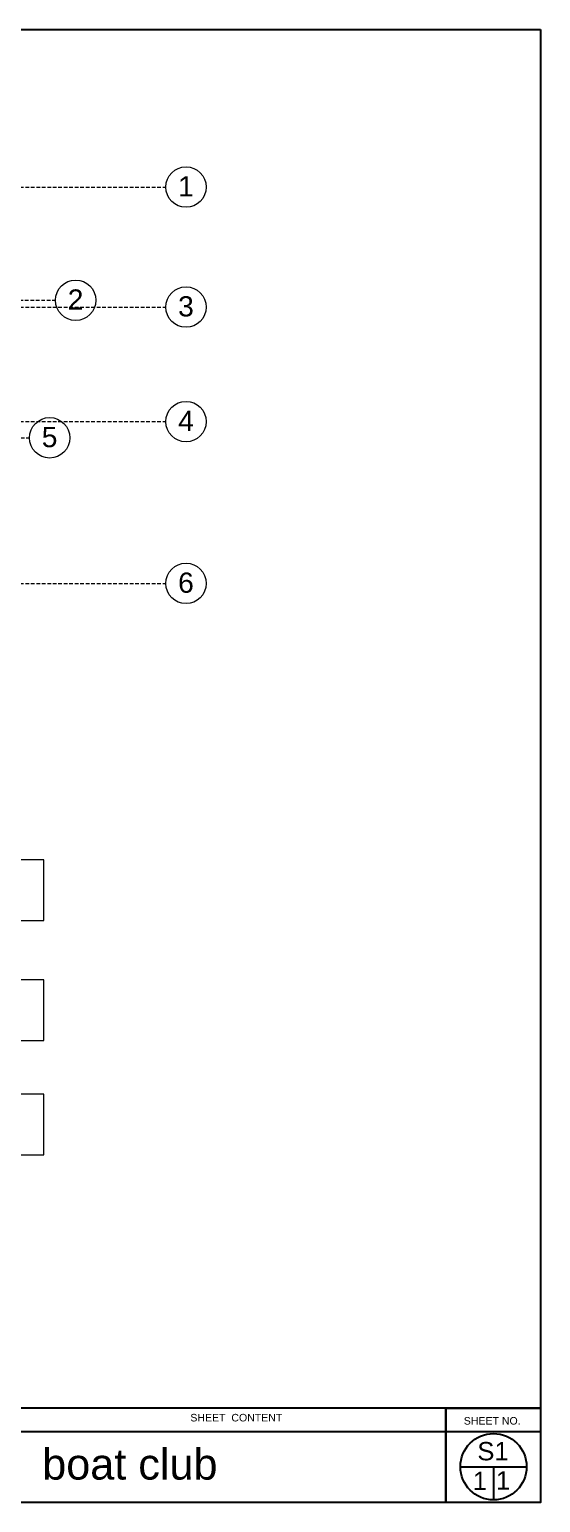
# Model space of a CAD drawing. Header units: inches. Extents: x 4 to 844, y 19 to 530.
# Drawn here: x 516.8 to 551.7, y 301.8 to 402.3 of the extents above; entities that cross this region are included whole.
import ezdxf

# ---------------------------------------------------------------- set-up
doc = ezdxf.new("R2010")
doc.units = ezdxf.units.IN
doc.header["$MEASUREMENT"] = 0
doc.linetypes.add('HIDDEN', pattern=[0.375, 0.25, -0.125])
doc.styles.get("Standard").update_dxf_attribs({"font": 'arial.ttf'})

msp = doc.modelspace()

# ---------------------------------------------------------------- linework, layer by layer
at = {"color": 240, "true_color": 0xed1f24}
for p, q in [((396.64954, 402.32707), (551.68661, 402.32707)), ((551.68661, 402.32707), (551.68661, 301.83212)), ((551.68661, 308.27411), (396.64954, 308.27411)), ((545.21286, 308.27411), (545.21286, 301.83212)), ((551.68661, 306.66361), (403.12329, 306.66361)), ((551.68661, 301.83212), (396.64954, 301.83212)), ((551.68661, 301.83212), (396.64954, 301.83212))]:
    msp.add_line(p, q, dxfattribs=at)
at = {"linetype": 'HIDDEN', "lineweight": 0}
for p, q in [((423.14468, 391.57706), (526.10714, 391.57706)), ((415.60984, 383.85106), (518.57229, 383.85106)), ((423.14468, 383.38744), (526.10714, 383.38744)), ((423.14468, 375.57321), (526.10714, 375.57321)), ((413.83582, 374.4695), (516.79828, 374.4695)), ((423.14468, 364.53608), (526.10714, 364.53608))]:
    msp.add_line(p, q, dxfattribs=at)
at = {"color": 8}
for p, q in [((546.21342, 304.27713), (550.7365, 304.27713)), ((548.47496, 304.27713), (548.47496, 302.01559))]:
    msp.add_line(p, q, dxfattribs=at)
at = {"color": 1, "lineweight": 0}
for points in [[(513.63271, 341.54613), (517.77164, 341.54613), (517.77164, 345.68505), (513.63271, 345.68505)], [(513.63271, 333.35651), (517.77164, 333.35651), (517.77164, 337.49543), (513.63271, 337.49543)], [(513.63271, 325.54228), (517.77164, 325.54228), (517.77164, 329.68121), (513.63271, 329.68121)]]:
    msp.add_lwpolyline(points, close=True, dxfattribs=at)
at = {"color": 240, "true_color": 0xed1f24}
msp.add_lwpolyline([(545.21286, 308.27411), (551.68661, 308.27411), (551.68661, 301.83212), (545.21286, 301.83212)], close=True, dxfattribs=at)
at = {"color": 1, "lineweight": 0}
for centre in [(527.48678, 391.57706), (519.95193, 383.85106), (527.48678, 383.38744), (527.48678, 375.57321), (518.17792, 374.4695), (527.48678, 364.53608)]:
    msp.add_circle(centre, 1.37964, dxfattribs=at)
at = {"color": 8}
msp.add_circle((548.47496, 304.27713), 2.26154, dxfattribs=at)

# ---------------------------------------------------------------- texts
at = {"color": 1, "lineweight": 0}
for s, p in [('1', (526.94576, 390.93847)), ('2', (519.41092, 383.21248)), ('3', (526.94576, 382.74886)), ('4', (526.94576, 374.93463)), ('5', (517.6369, 373.83092)), ('6', (526.94576, 363.89749))]:
    msp.add_text(s, height=1.37964, dxfattribs=at).set_placement(p)
at = {"color": 18, "true_color": 0x000000}
for s, height, p in [('SHEET  CONTENT', 0.5153587, (527.78061, 307.36464)), ('SHEET NO.', 0.515359, (546.44725, 307.15006))]:
    msp.add_text(s, height=height, dxfattribs=at).set_placement(p)
at = {"color": 5}
msp.add_text('boat club', height=2.110335, dxfattribs=at).set_placement((517.67091, 303.39826))
at = {"color": 140}
msp.add_text('S1', height=1.252322, dxfattribs=at).set_placement((547.37163, 304.7104))
at = {"color": 1}
for p in [(547.06048, 302.68032), (548.64164, 302.71437)]:
    msp.add_text('1', height=1.25232, dxfattribs=at).set_placement(p)

doc.saveas('drawing.dxf')
